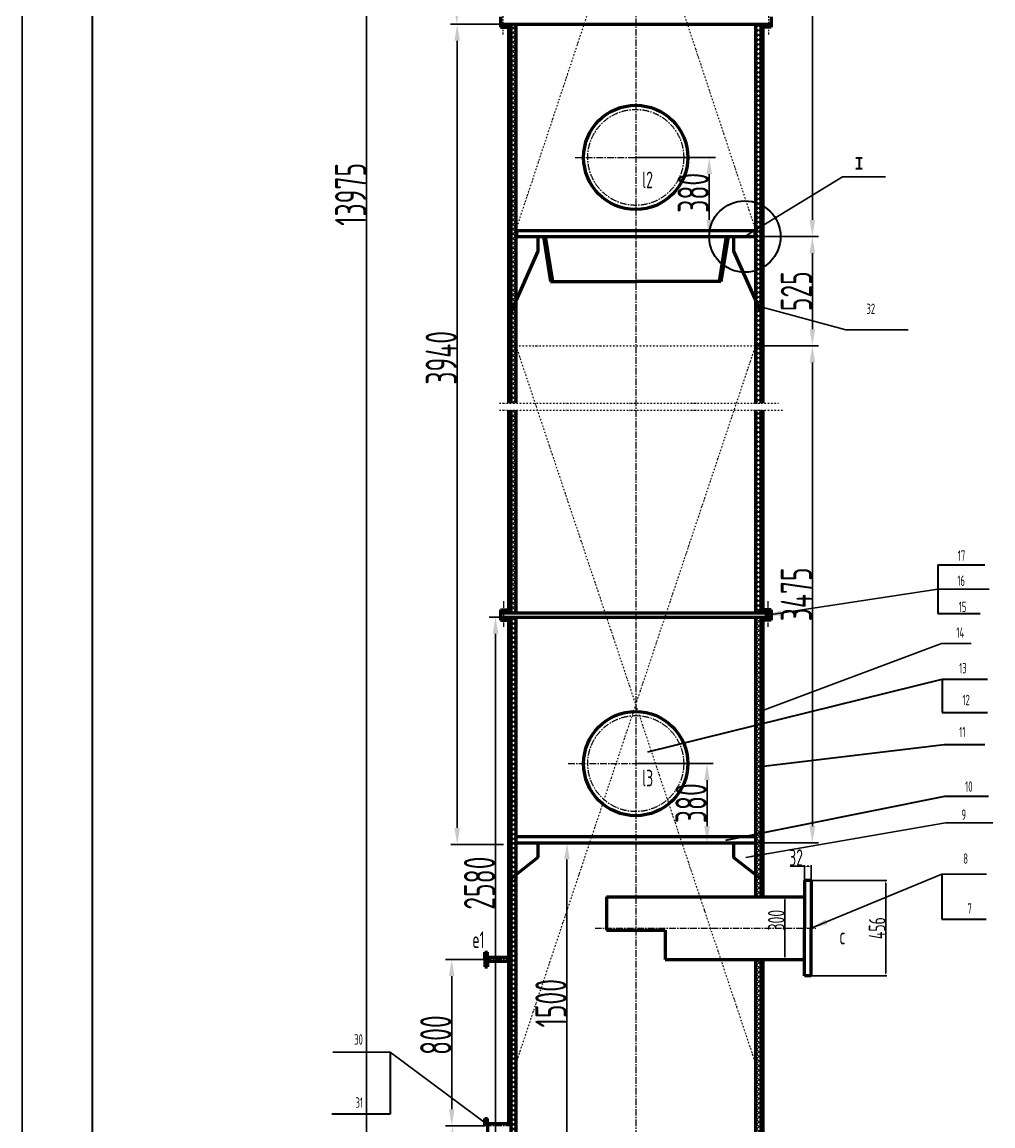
# Model space of a CAD drawing. Header units: millimetres. Extents: x -253 to 11070, y -374 to 15635.
# Drawn here: x -253 to 4404, y 3480 to 8776 of the extents above; entities that cross this region are included whole.
import ezdxf

# ---------------------------------------------------------------- set-up
doc = ezdxf.new("R2010")
doc.units = ezdxf.units.MM
doc.linetypes.add('CENTER', pattern=[50.8, 31.75, -6.35, 6.35, -6.35])
doc.linetypes.add('DIVIDE2', pattern=[15.875, 6.35, -3.175, 0, -3.175, 0, -3.175])
for name, color, linetype, lineweight in [('中心线', 6, 'CENTER', 18), ('剖面线', 3, 'Continuous', 18), ('双点划线', 8, 'DIVIDE2', 18), ('文字', 2, 'Continuous', 25), ('标注', 1, 'Continuous', 30), ('粗实线', 5, 'Continuous', 50)]:
    doc.layers.add(name, color=color, linetype=linetype, lineweight=lineweight)
doc.styles.add('字体150', font='gbenor.shx', dxfattribs={"width": 0.7, "height": 150, "bigfont": 'gbcbig.shx'})
doc.styles.add('字体30', font='gbenor.shx', dxfattribs={"width": 0.7, "height": 30, "bigfont": 'gbcbig.shx'})
doc.styles.add('字体50', font='gbenor.shx', dxfattribs={"width": 0.7, "height": 50, "bigfont": 'gbcbig.shx'})
doc.styles.add('字体80', font='gbenor.shx', dxfattribs={"width": 0.7, "height": 80, "bigfont": 'gbcbig.shx'})
doc.dimstyles.new('基本样式150', dxfattribs={"dimtxt": 150, "dimasz": 80, "dimexe": 30, "dimexo": 0.625, "dimgap": 1.5, "dimtad": 1, "dimdec": 1, "dimdsep": 46, "dimtxsty": '字体150', "dimcen": 20, "dimadec": 0, "dimazin": 0, "dimtfac": 1, "dimtdec": 1, "dimtmove": 0, "dimatfit": 3, "dimfxl": 0, "dimarcsym": 0})
doc.dimstyles.new('基本样式30', dxfattribs={"dimtxt": 30, "dimasz": 8, "dimexe": 4, "dimexo": 0.625, "dimtad": 1, "dimdec": 1, "dimdsep": 46, "dimtxsty": '字体30', "dimcen": 4, "dimadec": 0, "dimazin": 0, "dimtfac": 1, "dimtdec": 1, "dimtmove": 0, "dimatfit": 3, "dimfxl": 0, "dimarcsym": 0})
doc.dimstyles.new('基本样式50', dxfattribs={"dimtxt": 50, "dimasz": 10, "dimexe": 9, "dimexo": 0.625, "dimtad": 1, "dimdec": 1, "dimdsep": 46, "dimtxsty": '字体50', "dimcen": 4, "dimadec": 0, "dimazin": 0, "dimtfac": 1, "dimtdec": 1, "dimtmove": 0, "dimatfit": 3, "dimfxl": 0, "dimarcsym": 0})
doc.dimstyles.new('基本样式80', dxfattribs={"dimtxt": 80, "dimasz": 12, "dimexe": 5, "dimexo": 0, "dimgap": 1.5, "dimtad": 1, "dimdec": 1, "dimdsep": 46, "dimtxsty": '字体80', "dimcen": 10, "dimadec": 0, "dimazin": 0, "dimtfac": 1, "dimtdec": 1, "dimtmove": 0, "dimatfit": 3, "dimfxl": 0, "dimarcsym": 0})
doc.dimstyles.new('省扯样式80', dxfattribs={"dimtxt": 80, "dimasz": 30, "dimexe": 30, "dimexo": 1.5, "dimgap": 1.5, "dimtad": 1, "dimdec": 1, "dimdsep": 46, "dimtxsty": '字体80', "dimblk2": 'NONE', "dimsah": 1, "dimcen": 20, "dimse2": 1, "dimsd2": 1, "dimadec": 0, "dimazin": 0, "dimtfac": 1, "dimtdec": 1, "dimtmove": 0, "dimatfit": 3, "dimfxl": 0, "dimarcsym": 0})
pattern_1 = [(45, (-85352.509, 14409.825), (-11.2253202, 11.2253202), []), (135, (-85352.509, 14409.825), (-11.2253202, -11.2253202), [])]
pattern_2 = [(45, (-85352.509, 14409.825), (-8.9802561, 8.9802561), [])]

# ---------------------------------------------------------------- blocks, each defined once
blk = doc.blocks.new('*D10')
at = {"layer": 'Defpoints', "color": 0}
for p in [(2095.8, 4837.9), (2080.8, 3337.9), (2360.7, 3337.9)]:
    blk.add_point(p, dxfattribs=at)
at = {"layer": '标注', "color": 0, "lineweight": -2}
for p, q in [((2096.4, 4837.9), (2390.7, 4837.9)), ((2360.7, 4757.9), (2360.7, 3417.9)), ((2081.4, 3337.9), (2390.7, 3337.9))]:
    blk.add_line(p, q, dxfattribs=at)
at = {"layer": '标注', "color": 0}
for points in [[(2347.4, 4757.9), (2374.1, 4757.9), (2360.7, 4837.9)], [(2347.4, 3417.9), (2374.1, 3417.9), (2360.7, 3337.9)]]:
    blk.add_solid(points, dxfattribs=at)
at = {"layer": '标注', "color": 0, "insert": (2284.2, 4068.1), "char_height": 150, "attachment_point": 5, "rotation": 90, "style": '字体150'}
blk.add_mtext('1500', dxfattribs=at)
blk = doc.blocks.new('*D14')
at = {"layer": 'Defpoints', "color": 0}
for p in [(2018.2, 5921.2), (2080.8, 5921.2), (2090.8, 3337.9)]:
    blk.add_point(p, dxfattribs=at)
at = {"layer": '标注', "color": 0, "lineweight": -2}
for p, q in [((2080.1, 5921.2), (1988.2, 5921.2)), ((2018.2, 3417.9), (2018.2, 5841.2)), ((2090.1, 3337.9), (1988.2, 3337.9))]:
    blk.add_line(p, q, dxfattribs=at)
at = {"layer": '标注', "color": 0}
for points in [[(2004.8, 5841.2), (2031.5, 5841.2), (2018.2, 5921.2)], [(2004.8, 3417.9), (2031.5, 3417.9), (2018.2, 3337.9)]]:
    blk.add_solid(points, dxfattribs=at)
at = {"layer": '标注', "color": 0, "insert": (1941.7, 4644.4), "char_height": 150, "attachment_point": 5, "rotation": 90, "style": '字体150'}
blk.add_mtext('2580', dxfattribs=at)
blk = doc.blocks.new('*D15')
at = {"layer": 'Defpoints', "color": 0}
for p in [(3265.8, 7221.9), (3538, 7221.9), (3265.8, 4837.9)]:
    blk.add_point(p, dxfattribs=at)
at = {"layer": '标注', "color": 0, "lineweight": -2}
for p, q in [((3266.4, 7221.9), (3568, 7221.9)), ((3538, 4917.9), (3538, 7141.9)), ((3266.4, 4837.9), (3568, 4837.9))]:
    blk.add_line(p, q, dxfattribs=at)
at = {"layer": '标注', "color": 0}
for points in [[(3524.7, 7141.9), (3551.3, 7141.9), (3538, 7221.9)], [(3524.7, 4917.9), (3551.3, 4917.9), (3538, 4837.9)]]:
    blk.add_solid(points, dxfattribs=at)
at = {"layer": '标注', "color": 0, "insert": (3461.5, 6029.9), "char_height": 150, "attachment_point": 5, "rotation": 90, "style": '字体150'}
blk.add_mtext('3475', dxfattribs=at)
blk = doc.blocks.new('*D16')
at = {"layer": 'Defpoints', "color": 0}
for p in [(1834.3, 8765.6), (2053.8, 8765.6), (2056.6, 4829.6)]:
    blk.add_point(p, dxfattribs=at)
at = {"layer": '标注', "color": 0, "lineweight": -2}
for p, q in [((2053.2, 8765.6), (1804.3, 8765.6)), ((1834.3, 4909.6), (1834.3, 8685.6)), ((2055.9, 4829.6), (1804.3, 4829.6))]:
    blk.add_line(p, q, dxfattribs=at)
at = {"layer": '标注', "color": 0}
for points in [[(1820.9, 8685.6), (1847.6, 8685.6), (1834.3, 8765.6)], [(1820.9, 4909.6), (1847.6, 4909.6), (1834.3, 4829.6)]]:
    blk.add_solid(points, dxfattribs=at)
at = {"layer": '标注', "color": 0, "insert": (1757.8, 7164.8), "char_height": 150, "attachment_point": 5, "rotation": 90, "style": '字体150'}
blk.add_mtext('3940', dxfattribs=at)
blk = doc.blocks.new('*D2')
at = {"layer": 'Defpoints', "color": 0}
for p in [(1832.6, 12373.3), (2053.2, 12373.3), (2053.2, 8765.6)]:
    blk.add_point(p, dxfattribs=at)
at = {"layer": '标注', "color": 0, "lineweight": -2}
for p, q in [((2052.5, 12373.3), (1802.6, 12373.3)), ((1832.6, 8845.6), (1832.6, 12293.3)), ((2052.5, 8765.6), (1802.6, 8765.6))]:
    blk.add_line(p, q, dxfattribs=at)
at = {"layer": '标注', "color": 0}
for points in [[(1819.3, 12293.3), (1846, 12293.3), (1832.6, 12373.3)], [(1819.3, 8845.6), (1846, 8845.6), (1832.6, 8765.6)]]:
    blk.add_solid(points, dxfattribs=at)
at = {"layer": '标注', "color": 0, "insert": (1756.1, 10851.4), "char_height": 150, "attachment_point": 5, "rotation": 90, "style": '字体150'}
blk.add_mtext('3600', dxfattribs=at)
blk = doc.blocks.new('*D18')
at = {"layer": 'Defpoints', "color": 0}
for p in [(1957.3, 4278.3), (1808.1, 3479.6), (1957.3, 3479.6)]:
    blk.add_point(p, dxfattribs=at)
at = {"layer": '标注', "color": 0, "lineweight": -2}
for p, q in [((1956.7, 4278.3), (1778.1, 4278.3)), ((1808.1, 4198.3), (1808.1, 3559.6)), ((1956.7, 3479.6), (1778.1, 3479.6))]:
    blk.add_line(p, q, dxfattribs=at)
at = {"layer": '标注', "color": 0}
for points in [[(1794.8, 4198.3), (1821.4, 4198.3), (1808.1, 4278.3)], [(1794.8, 3559.6), (1821.4, 3559.6), (1808.1, 3479.6)]]:
    blk.add_solid(points, dxfattribs=at)
at = {"layer": '标注', "color": 0, "insert": (1731.6, 3915.3), "char_height": 150, "attachment_point": 5, "rotation": 90, "style": '字体150'}
blk.add_mtext('800', dxfattribs=at)
blk = doc.blocks.new('*D19')
at = {"layer": 'Defpoints', "color": 0}
for p in [(1967.4, 3479.6), (1811.2, 2831), (1967.4, 2831)]:
    blk.add_point(p, dxfattribs=at)
at = {"layer": '标注', "color": 0, "lineweight": -2}
for p, q in [((1966.8, 3479.6), (1781.2, 3479.6)), ((1811.2, 3399.6), (1811.2, 2911)), ((1966.8, 2831), (1781.2, 2831))]:
    blk.add_line(p, q, dxfattribs=at)
at = {"layer": '标注', "color": 0}
for points in [[(1797.9, 3399.6), (1824.6, 3399.6), (1811.2, 3479.6)], [(1797.9, 2911), (1824.6, 2911), (1811.2, 2831)]]:
    blk.add_solid(points, dxfattribs=at)
at = {"layer": '标注', "color": 0, "insert": (1734.7, 3160.5), "char_height": 150, "attachment_point": 5, "rotation": 90, "style": '字体150'}
blk.add_mtext('650', dxfattribs=at)
blk = doc.blocks.new('*D22')
at = {"layer": 'Defpoints', "color": 0}
for p in [(3262.8, 7746.3), (3262.8, 7221.9), (3538, 7221.9)]:
    blk.add_point(p, dxfattribs=at)
at = {"layer": '标注', "color": 0, "lineweight": -2}
for p, q in [((3263.4, 7746.3), (3568, 7746.3)), ((3538, 7666.3), (3538, 7301.9)), ((3263.4, 7221.9), (3568, 7221.9))]:
    blk.add_line(p, q, dxfattribs=at)
at = {"layer": '标注', "color": 0}
for points in [[(3524.7, 7666.3), (3551.3, 7666.3), (3538, 7746.3)], [(3524.7, 7301.9), (3551.3, 7301.9), (3538, 7221.9)]]:
    blk.add_solid(points, dxfattribs=at)
at = {"layer": '标注', "color": 0, "insert": (3461.5, 7484.1), "char_height": 150, "attachment_point": 5, "rotation": 90, "style": '字体150'}
blk.add_mtext('525', dxfattribs=at)
blk = doc.blocks.new('*D23')
at = {"layer": 'Defpoints', "color": 0}
for p in [(2687.7, 8126.3), (3043.3, 7746.3), (3262.8, 7746.3)]:
    blk.add_point(p, dxfattribs=at)
at = {"layer": '标注', "color": 0, "lineweight": -2}
for p, q in [((2688.3, 8126.3), (3073.3, 8126.3)), ((3043.3, 8046.3), (3043.3, 7826.3)), ((3262.1, 7746.3), (3013.3, 7746.3))]:
    blk.add_line(p, q, dxfattribs=at)
at = {"layer": '标注', "color": 0}
for points in [[(3029.9, 8046.3), (3056.6, 8046.3), (3043.3, 8126.3)], [(3029.9, 7826.3), (3056.6, 7826.3), (3043.3, 7746.3)]]:
    blk.add_solid(points, dxfattribs=at)
at = {"layer": '标注', "color": 0, "insert": (2966.8, 7956.4), "char_height": 150, "attachment_point": 5, "rotation": 90, "style": '字体150'}
blk.add_mtext('380', dxfattribs=at)
blk = doc.blocks.new('*D24')
at = {"layer": 'Defpoints', "color": 0}
for p in [(2690.8, 5217.9), (2690.8, 4837.9), (3032.6, 4837.9)]:
    blk.add_point(p, dxfattribs=at)
at = {"layer": '标注', "color": 0, "lineweight": -2}
for p, q in [((2691.4, 5217.9), (3062.6, 5217.9)), ((3032.6, 5137.9), (3032.6, 4917.9)), ((2691.4, 4837.9), (3062.6, 4837.9))]:
    blk.add_line(p, q, dxfattribs=at)
at = {"layer": '标注', "color": 0}
for points in [[(3019.3, 5137.9), (3045.9, 5137.9), (3032.6, 5217.9)], [(3019.3, 4917.9), (3045.9, 4917.9), (3032.6, 4837.9)]]:
    blk.add_solid(points, dxfattribs=at)
at = {"layer": '标注', "color": 0, "insert": (2956.1, 5027.9), "char_height": 150, "attachment_point": 5, "rotation": 90, "style": '字体150'}
blk.add_mtext('380', dxfattribs=at)
blk = doc.blocks.new('*D25')
at = {"layer": 'Defpoints', "color": 0}
for p in [(3265.8, 11246.3), (3538, 11246.3), (3262.8, 7746.3)]:
    blk.add_point(p, dxfattribs=at)
at = {"layer": '标注', "color": 0, "lineweight": -2}
for p, q in [((3266.4, 11246.3), (3568, 11246.3)), ((3538, 7826.3), (3538, 11166.3)), ((3263.4, 7746.3), (3568, 7746.3))]:
    blk.add_line(p, q, dxfattribs=at)
at = {"layer": '标注', "color": 0}
for points in [[(3524.7, 11166.3), (3551.3, 11166.3), (3538, 11246.3)], [(3524.7, 7826.3), (3551.3, 7826.3), (3538, 7746.3)]]:
    blk.add_solid(points, dxfattribs=at)
at = {"layer": '标注', "color": 0, "insert": (3461.5, 9496.3), "char_height": 150, "attachment_point": 5, "rotation": 90, "style": '字体150'}
blk.add_mtext('3500', dxfattribs=at)
blk = doc.blocks.new('*D32')
at = {"layer": 'Defpoints', "color": 0}
for p in [(3532.3, 4656.4), (3532.3, 4200.3), (3890.3, 4200.3)]:
    blk.add_point(p, dxfattribs=at)
at = {"layer": '粗实线', "color": 0, "lineweight": -2}
for p, q in [((3532.3, 4656.4), (3895.3, 4656.4)), ((3890.3, 4644.4), (3890.3, 4212.3)), ((3532.3, 4200.3), (3895.3, 4200.3))]:
    blk.add_line(p, q, dxfattribs=at)
at = {"layer": '粗实线', "color": 0}
for points in [[(3888.3, 4644.4), (3892.3, 4644.4), (3890.3, 4656.4)], [(3888.3, 4212.3), (3892.3, 4212.3), (3890.3, 4200.3)]]:
    blk.add_solid(points, dxfattribs=at)
at = {"layer": '粗实线', "color": 0, "insert": (3848.8, 4428.3), "char_height": 80, "attachment_point": 5, "rotation": 90, "style": '字体80'}
blk.add_mtext('456', dxfattribs=at)
blk = doc.blocks.new('*D33')
at = {"layer": 'Defpoints', "color": 0}
for p in [(3500.3, 4725.1), (3500.3, 4656.4), (3532.3, 4656.4)]:
    blk.add_point(p, dxfattribs=at)
at = {"layer": '粗实线', "color": 0, "lineweight": -2}
for p, q in [((3500.3, 4725.1), (3431.2, 4725.1)), ((3500.3, 4656.4), (3500.3, 4730.1)), ((3520.3, 4725.1), (3512.3, 4725.1)), ((3532.3, 4656.4), (3532.3, 4730.1))]:
    blk.add_line(p, q, dxfattribs=at)
at = {"layer": '粗实线', "color": 0}
for points in [[(3512.3, 4727.1), (3512.3, 4723.1), (3500.3, 4725.1)], [(3520.3, 4727.1), (3520.3, 4723.1), (3532.3, 4725.1)]]:
    blk.add_solid(points, dxfattribs=at)
at = {"layer": '粗实线', "color": 0, "insert": (3459.7, 4766.6), "char_height": 80, "attachment_point": 5, "style": '字体80'}
blk.add_mtext('32', dxfattribs=at)
blk = doc.blocks.new('_None')
blk = doc.blocks.new('*D7')
at = {"layer": 'Defpoints', "color": 0}
for p in [(2691.4, 14401.8), (1399.7, 1572.9), (2090.8, 1572.9)]:
    blk.add_point(p, dxfattribs=at)
at = {"layer": '标注', "color": 0, "lineweight": -2}
for p, q in [((2690.8, 14401.8), (1369.7, 14401.8)), ((1399.7, 14321.8), (1399.7, 1652.9)), ((2090.1, 1572.9), (1369.7, 1572.9))]:
    blk.add_line(p, q, dxfattribs=at)
at = {"layer": '标注', "color": 0}
for points in [[(1386.3, 14321.8), (1413, 14321.8), (1399.7, 14401.8)], [(1386.3, 1652.9), (1413, 1652.9), (1399.7, 1572.9)]]:
    blk.add_solid(points, dxfattribs=at)
at = {"layer": '标注', "color": 0, "insert": (1323.2, 7948.9), "char_height": 150, "attachment_point": 5, "rotation": 90, "style": '字体150'}
blk.add_mtext('13975', dxfattribs=at)
blk = doc.blocks.new('*D52')
at = {"layer": 'Defpoints', "color": 0}
for p in [(3500.3, 4578.3), (3406.4, 4278.3), (3500.3, 4278.3)]:
    blk.add_point(p, dxfattribs=at)
at = {"layer": '标注', "color": 0, "lineweight": -2}
for p, q in [((3500.3, 4578.3), (3401.4, 4578.3)), ((3406.4, 4566.3), (3406.4, 4290.3)), ((3500.3, 4278.3), (3401.4, 4278.3))]:
    blk.add_line(p, q, dxfattribs=at)
at = {"layer": '标注', "color": 0}
for points in [[(3404.4, 4566.3), (3408.4, 4566.3), (3406.4, 4578.3)], [(3404.4, 4290.3), (3408.4, 4290.3), (3406.4, 4278.3)]]:
    blk.add_solid(points, dxfattribs=at)
at = {"layer": '标注', "color": 0, "insert": (3364.9, 4466.8), "char_height": 80, "attachment_point": 5, "rotation": 90, "style": '字体80'}
blk.add_mtext('300', dxfattribs=at)

msp = doc.modelspace()

# ---------------------------------------------------------------- hatches: boundary and pattern name
at = {"layer": '剖面线'}
h = msp.add_hatch(dxfattribs=at)
h.set_pattern_fill('ANSI31', color=256, scale=5, angle=90, style=0)
h.set_pattern_definition([(135, (-95211.137, 13318.215), (-11.2253202, -11.2253202), [])])
h.paths.add_polyline_path([(2090.77, 6913.07), (2080.77, 6913.07), (2080.77, 5941.19), (2090.77, 5941.19)])
h.paths.add_polyline_path([(3300.77, 6913.07), (3290.77, 6913.07), (3290.77, 5941.19), (3300.77, 5941.19)])
h.paths.add_polyline_path([(2090.77, 8765.57), (2080.77, 8765.57), (2080.77, 6947.66), (2090.77, 6947.66)])
h.paths.add_polyline_path([(3300.77, 7893.97, 0.0166228), (3290.77, 7899.4), (3290.77, 7593.27, 0.0166228), (3300.77, 7598.7)])
h.paths.add_polyline_path([(3300.77, 8765.57), (3290.77, 8765.57), (3290.77, 7899.4, -0.0166228), (3300.77, 7893.97)])
h.paths.add_polyline_path([(3300.77, 7598.7, -0.0166228), (3290.77, 7593.27), (3290.77, 6947.66), (3300.77, 6947.66)])
h = msp.add_hatch(dxfattribs=at)
h.set_pattern_fill('ANSI37', color=256, scale=5, style=0)
h.set_pattern_definition([(45, (-106907.619, 5727.558), (-11.2253202, 11.2253202), []), (135, (-106907.619, 5727.558), (-11.2253202, -11.2253202), [])])
h.paths.add_polyline_path([(2115.77, 8765.57), (2090.77, 8765.57), (2090.77, 7383.09), (2115.77, 7439.07)])
h.paths.add_polyline_path([(3290.77, 8765.57), (3265.77, 8765.57), (3265.77, 7909.54, -0.0394618), (3290.77, 7899.4)])
h.paths.add_polyline_path([(3290.77, 7899.4, 0.0394618), (3265.77, 7909.54), (3265.77, 7583.13, 0.0394618), (3290.77, 7593.27)])
h.paths.add_polyline_path([(3290.77, 7593.27, -0.0394618), (3265.77, 7583.13), (3265.77, 7439.07), (3290.77, 7383.09)])
h.paths.add_polyline_path([(3290.77, 7383.09), (3265.77, 7439.07), (3265.77, 6947.66), (3290.77, 6947.66)])
h.paths.add_polyline_path([(2115.77, 7439.07), (2090.77, 7383.09), (2090.77, 6947.66), (2115.77, 6947.66)])
h = msp.add_hatch(dxfattribs=at)
h.set_pattern_fill('ANSI37', color=256, scale=5, angle=90, style=0)
h.set_pattern_definition([(135, (-95211.137, 13318.215), (-11.2253202, -11.2253202), []), (225, (-95211.137, 13318.215), (11.2253202, -11.2253202), [])])
h.paths.add_polyline_path([(3290.77, 6913.07), (3265.77, 6913.07), (3265.77, 5941.19), (3290.77, 5941.19)])
h.paths.add_polyline_path([(2115.77, 6913.07), (2090.77, 6913.07), (2090.77, 5941.19), (2115.77, 5941.19)])
h = msp.add_hatch(dxfattribs=at)
h.set_pattern_fill('ANSI31', color=256, scale=4, style=0)
h.set_pattern_definition(pattern_2)
h.paths.add_polyline_path([(2090.77, 4484.99), (2080.77, 4473.07), (2080.77, 4288.35), (2090.77, 4288.35)])
h.paths.add_polyline_path([(2090.77, 4832.25), (2080.77, 4849.79), (2080.77, 4473.07), (2090.77, 4484.99)])
h.paths.add_polyline_path([(2090.77, 5137.58), (2080.77, 5118.21), (2080.77, 4849.79), (2090.77, 4832.25)])
h.paths.add_polyline_path([(2090.77, 5471.67), (2080.77, 5476.78), (2080.77, 5118.21), (2090.77, 5137.58)])
h.paths.add_polyline_path([(2090.77, 5921.19), (2080.77, 5921.19), (2080.77, 5476.78), (2090.77, 5471.67)])
h = msp.add_hatch(dxfattribs=at)
h.set_pattern_fill('ANSI37', color=256, scale=5, style=0)
h.set_pattern_definition(pattern_1)
h.paths.add_polyline_path([(2090.77, 4664.66), (2115.77, 4684.31), (2115.77, 5921.19), (2090.77, 5921.19)])
h = msp.add_hatch(dxfattribs=at)
h.set_pattern_fill('ANSI37', color=256, scale=5, style=0)
h.set_pattern_definition(pattern_1)
h.paths.add_polyline_path([(3290.77, 5921.19), (3265.77, 5921.19), (3265.77, 4684.31), (3290.77, 4664.66)])
h.paths.add_polyline_path([(3290.77, 4664.66), (3265.77, 4684.31), (3265.77, 4578.35), (3290.77, 4578.35)])
h = msp.add_hatch(dxfattribs=at)
h.set_pattern_fill('ANSI31', color=256, scale=4, style=0)
h.set_pattern_definition(pattern_2)
h.paths.add_polyline_path([(3300.77, 4851.79), (3290.77, 4841.79), (3290.77, 4578.35), (3300.77, 4578.35)])
h.paths.add_polyline_path([(3300.77, 5165.29), (3290.77, 5180.79), (3290.77, 4841.79), (3300.77, 4851.79)])
h.paths.add_polyline_path([(3300.77, 5624.5), (3290.77, 5614.5), (3290.77, 5180.79), (3300.77, 5165.29)])
h.paths.add_polyline_path([(3300.77, 5921.19), (3290.77, 5921.19), (3290.77, 5614.5), (3300.77, 5624.5)])
h = msp.add_hatch(dxfattribs=at)
h.set_pattern_fill('ANSI37', color=256, scale=5, style=0)
h.set_pattern_definition(pattern_1)
h.paths.add_polyline_path([(3265.77, 3337.95), (3290.77, 3337.95), (3290.77, 4278.35), (3265.77, 4278.35)])
edge = h.paths.add_edge_path()
edge.add_spline(control_points=[(2730.77, 3093), (2735.56, 3093.14), (2740.35, 3093.29), (2773.93, 3094.56), (2802.55, 3096.51), (2858.81, 3102.11), (2886.45, 3105.75), (2940.18, 3114.64), (2966.27, 3119.89), (3016.34, 3131.89), (3040.33, 3138.63), (3085.69, 3153.47), (3107.07, 3161.55), (3146.76, 3178.88), (3165.07, 3188.11), (3198.23, 3207.51), (3213.07, 3217.66), (3236.22, 3236.36), (3245.25, 3244.79), (3260.87, 3261.88), (3267.46, 3270.54), (3278.2, 3287.93), (3282.35, 3296.67), (3288.23, 3314.1), (3289.98, 3322.81), (3290.7, 3333.65), (3290.77, 3335.8), (3290.77, 3337.95)], knot_values=[1.6368724, 1.6368724, 1.6368724, 1.6368724, 1.6606489, 1.6606489, 1.803887, 1.803887, 1.9471251, 1.9471251, 2.0903632, 2.0903632, 2.2336013, 2.2336013, 2.3768394, 2.3768394, 2.5200775, 2.5200775, 2.6633156, 2.6633156, 2.7759348, 2.7759348, 2.8885541, 2.8885541, 3.0011734, 3.0011734, 3.1137927, 3.1137927, 3.1415927, 3.1415927, 3.1415927, 3.1415927], degree=3, periodic=0)
edge.add_line((3290.77, 3337.95), (3265.77, 3337.95))
edge.add_spline(control_points=[(3265.77, 3337.95), (3265.77, 3335.21), (3265.61, 3332.48), (3264.82, 3325.52), (3263.97, 3321.27), (3261.6, 3313.07), (3260.16, 3309.15), (3256.57, 3301.14), (3254.43, 3297.06), (3249.36, 3288.76), (3246.45, 3284.55), (3238.81, 3274.73), (3233.82, 3269.11), (3222.44, 3257.81), (3216.06, 3252.14), (3202.2, 3241.09), (3194.77, 3235.7), (3176.96, 3223.93), (3166.29, 3217.59), (3140.45, 3203.74), (3124.81, 3196.34), (3091.23, 3182.32), (3073.28, 3175.69), (3035.55, 3163.4), (3015.78, 3157.73), (2974.61, 3147.43), (2953.2, 3142.79), (2903.14, 3133.51), (2874.08, 3129.22), (2814.64, 3122.57), (2784.27, 3120.21), (2746.02, 3118.5), (2738.4, 3118.23), (2730.77, 3118.01)], knot_values=[1.6380387, 1.6380387, 1.6380387, 1.6380387, 1.6856943, 1.6856943, 1.7587064, 1.7587064, 1.8234815, 1.8234815, 1.8882566, 1.8882566, 1.9530318, 1.9530318, 2.0373284, 2.0373284, 2.121625, 2.121625, 2.2028238, 2.2028238, 2.3016387, 2.3016387, 2.4248134, 2.4248134, 2.5479881, 2.5479881, 2.670172, 2.670172, 2.7923559, 2.7923559, 2.9477013, 2.9477013, 3.1030467, 3.1030467, 3.1415927, 3.1415927, 3.1415927, 3.1415927], degree=3, periodic=0)
edge.add_line((2730.77, 3118.01), (2730.77, 3093))
edge = h.paths.add_edge_path()
edge.add_spline(control_points=[(2090.77, 3337.95), (2090.77, 3330.21), (2091.69, 3322.48), (2095.41, 3306.99), (2098.2, 3299.23), (2105.72, 3283.72), (2110.44, 3275.97), (2121.83, 3260.58), (2128.49, 3252.94), (2143.71, 3237.89), (2152.27, 3230.47), (2171.22, 3215.97), (2181.6, 3208.89), (2204.08, 3195.15), (2216.18, 3188.5), (2241.97, 3175.7), (2255.66, 3169.56), (2290.68, 3155.35), (2312.77, 3147.59), (2359.43, 3133.45), (2384, 3127.07), (2435.11, 3115.84), (2461.64, 3110.99), (2516.13, 3102.92), (2544.07, 3099.7), (2598.28, 3095.18), (2624.46, 3093.73), (2650.77, 3093)], knot_values=[0, 0, 0, 0, 0.1001525, 0.1001525, 0.2003051, 0.2003051, 0.3004576, 0.3004576, 0.4006102, 0.4006102, 0.5007627, 0.5007627, 0.6009152, 0.6009152, 0.7010678, 0.7010678, 0.8012203, 0.8012203, 0.9444584, 0.9444584, 1.0876965, 1.0876965, 1.2309346, 1.2309346, 1.3741727, 1.3741727, 1.5047203, 1.5047203, 1.5047203, 1.5047203], degree=3, periodic=0)
edge.add_line((2650.77, 3093), (2650.77, 3118.01))
edge.add_spline(control_points=[(2650.77, 3118.01), (2629.97, 3118.6), (2609.26, 3119.64), (2564.77, 3122.89), (2541.07, 3125.25), (2494.59, 3131.16), (2471.82, 3134.72), (2427.57, 3142.94), (2406.09, 3147.62), (2364.78, 3158), (2344.95, 3163.71), (2312.82, 3174.22), (2300.02, 3178.8), (2275.52, 3188.35), (2263.82, 3193.33), (2241.62, 3203.63), (2231.12, 3208.95), (2211.42, 3219.86), (2202.23, 3225.44), (2185.2, 3236.79), (2177.38, 3242.54), (2164.72, 3252.87), (2159.6, 3257.42), (2150.25, 3266.51), (2146.03, 3271.04), (2138.46, 3280.03), (2135.13, 3284.48), (2129.3, 3293.26), (2126.82, 3297.57), (2122.65, 3306.04), (2120.97, 3310.19), (2118.32, 3318.32), (2117.36, 3322.31), (2116.08, 3330.18), (2115.77, 3334.06), (2115.77, 3337.95)], knot_values=[0, 0, 0, 0, 0.1050402, 0.1050402, 0.2277658, 0.2277658, 0.3504914, 0.3504914, 0.473217, 0.473217, 0.5959426, 0.5959426, 0.6825665, 0.6825665, 0.7691904, 0.7691904, 0.8558143, 0.8558143, 0.9424382, 0.9424382, 1.0290621, 1.0290621, 1.0968466, 1.0968466, 1.1646312, 1.1646312, 1.2324157, 1.2324157, 1.3002003, 1.3002003, 1.3679848, 1.3679848, 1.4357694, 1.4357694, 1.5035539, 1.5035539, 1.5035539, 1.5035539], degree=3, periodic=0)
edge.add_line((2115.77, 3337.95), (2090.77, 3337.95))
h.paths.add_polyline_path([(2115.77, 4288.35), (2115.77, 4684.31), (2090.77, 4664.66), (2090.77, 4288.35), (2090.77, 3337.95), (2115.77, 3337.95)])
h = msp.add_hatch(dxfattribs=at)
h.set_pattern_fill('ANSI31', color=256, scale=5, style=0)
h.set_pattern_definition([(45, (-85352.509, 14409.825), (-11.2253202, 11.2253202), [])])
h.paths.add_polyline_path([(2090.77, 4268.35), (2080.77, 4268.35), (2080.77, 3489.59), (2090.77, 3489.59)])
h.paths.add_polyline_path([(3290.77, 3337.95), (3300.77, 3337.95), (3300.77, 4278.35), (3290.77, 4278.35)])

# ---------------------------------------------------------------- linework, layer by layer
msp.add_line((-253.12, 15635.15), (-253.12, -373.54))
at = {"layer": '中心线'}
for p, q in [((2690.77, 14736.72), (2690.77, 1789.4)), ((2053.78, 8826.92), (2053.78, 8715.66)), ((3327.75, 8826.92), (3327.75, 8715.66)), ((2400.67, 8126.34), (2974.73, 8126.34)), ((2056.56, 5997.23), (2056.56, 5873.46)), ((3324.97, 5997.23), (3324.97, 5873.46)), ((2367.18, 5217.95), (3000.16, 5217.95)), ((2495.35, 4428.35), (3554.77, 4428.35)), ((2099.85, 4278.35), (1957.33, 4278.35)), ((2099.85, 3479.59), (1957.33, 3479.59))]:
    msp.add_line(p, q, dxfattribs=at)
for centre in [(2690.77, 8126.34), (2690.77, 5217.95)]:
    msp.add_circle(centre, 230.13, dxfattribs=at)
at = {"layer": '双点划线'}
for p, q in [((2115.77, 11246.34), (3265.77, 7776.34)), ((2115.77, 7776.34), (3265.77, 11246.34)), ((2115.77, 7221.89), (3265.77, 7221.89)), ((2115.77, 3776.34), (3265.77, 7221.89)), ((2115.77, 7221.89), (3265.77, 3776.34)), ((2037.88, 6947.66), (3375.52, 6947.66)), ((2037.88, 6913.07), (3398.18, 6913.07))]:
    msp.add_line(p, q, dxfattribs=at)
at = {"layer": '标注'}
for p, q in [((83.48, 15500.51), (83.48, -238.9)), ((3746.76, 8124.83), (3777.41, 8124.83)), ((3762.09, 8124.83), (3762.09, 8073.29)), ((3746.76, 8073.29), (3777.41, 8073.29)), ((4139.39, 6172.21), (4139.39, 5938.24)), ((4139.39, 6172.21), (4364.73, 6172.21)), ((4139.39, 5938.24), (4342.64, 5938.24)), ((2749.21, 5273.82), (4160.16, 5623.38)), ((4160.16, 5623.38), (4378.11, 5623.38)), ((4160.16, 5623.38), (4160.16, 5462.93)), ((4160.16, 5462.93), (4378.11, 5462.93)), ((3276.57, 5202.52), (4169.95, 5310.21)), ((4169.95, 5310.21), (4365, 5310.21)), ((3123.25, 4850.69), (4172.97, 5062.28)), ((4172.97, 5062.28), (4382.9, 5062.28)), ((4159.35, 4687.05), (4159.35, 4471.49)), ((4159.35, 4471.49), (4370.94, 4471.49)), ((1512.66, 3833.88), (1512.66, 3536.56)), ((1512.66, 3536.56), (1233.11, 3536.56))]:
    msp.add_line(p, q, dxfattribs=at)
msp.add_circle((3214.15, 7746.34), 171.17, dxfattribs=at)
at = {"layer": '粗实线'}
for p, q in [((2041.37, 8800.57), (2041.37, 8750.57)), ((3340.16, 8800.57), (3340.16, 8750.57)), ((2041.37, 8765.57), (3340.16, 8765.57)), ((2041.37, 8750.57), (2080.77, 8750.57)), ((2080.77, 8765.57), (2080.77, 6947.66)), ((2090.77, 8765.57), (2090.77, 6947.66)), ((2115.77, 8765.57), (2115.77, 6947.66)), ((3265.77, 8765.57), (3265.77, 6947.66)), ((3290.77, 8765.57), (3290.77, 6947.66)), ((3300.77, 8765.57), (3300.77, 6947.66)), ((3340.16, 8750.57), (3300.77, 8750.57)), ((2118.77, 7776.34), (3265.77, 7776.34)), ((2118.77, 7776.34), (2118.77, 7746.34)), ((2118.77, 7746.34), (3262.77, 7746.34)), ((2221.44, 7746.34), (2221.44, 7675.73)), ((2248.17, 7746.34), (2282.55, 7530.18)), ((2256.27, 7746.34), (2290.65, 7530.18)), ((3125.27, 7746.34), (3090.89, 7530.18)), ((3133.37, 7746.34), (3098.99, 7530.18)), ((3160.1, 7746.34), (3160.1, 7675.73)), ((3262.77, 7776.34), (3262.77, 7746.34)), ((2221.44, 7675.73), (2090.77, 7383.09)), ((3160.1, 7675.73), (3290.77, 7383.09)), ((2282.55, 7530.18), (2690.77, 7530.18)), ((3098.99, 7530.18), (2690.77, 7530.18)), ((2080.77, 6913.07), (2080.77, 5941.19)), ((2090.77, 6913.07), (2090.77, 5941.19)), ((2115.77, 6913.07), (2115.77, 5941.19)), ((3265.77, 6913.07), (3265.77, 5941.19)), ((3290.77, 6913.07), (3290.77, 5941.19)), ((3300.77, 6913.07), (3300.77, 5941.19)), ((2041.37, 5956.19), (2080.77, 5956.19)), ((2041.37, 5956.19), (2041.37, 5906.19)), ((2041.37, 5941.19), (3340.16, 5941.19)), ((3340.16, 5956.19), (3300.77, 5956.19)), ((3340.16, 5956.19), (3340.16, 5906.19)), ((2041.37, 5921.19), (3340.16, 5921.19)), ((2041.37, 5906.19), (2080.77, 5906.19)), ((2080.77, 5921.19), (2080.77, 4288.35)), ((2090.77, 5921.19), (2090.77, 4288.35)), ((2115.77, 5921.19), (2115.77, 4288.35)), ((3265.77, 5921.19), (3265.77, 4578.35)), ((3290.77, 5921.19), (3290.77, 4578.35)), ((3300.77, 5921.19), (3300.77, 4578.35)), ((3340.16, 5906.19), (3300.77, 5906.19)), ((2115.77, 4867.95), (3265.77, 4867.95)), ((2115.77, 4837.95), (3265.77, 4837.95)), ((2221.44, 4837.95), (2221.44, 4767.34)), ((3160.1, 4837.95), (3160.1, 4767.34)), ((2221.44, 4767.34), (2090.77, 4664.66)), ((3290.77, 4664.66), (3160.1, 4767.34)), ((3500.3, 4656.37), (3500.3, 4428.35)), ((3532.3, 4656.37), (3500.3, 4656.37)), ((3532.3, 4656.37), (3532.3, 4428.35)), ((2549.94, 4578.35), (3500.3, 4578.35)), ((2549.94, 4578.35), (2549.94, 4418.35)), ((2549.94, 4578.35), (3500.3, 4578.35)), ((2549.94, 4578.35), (2549.94, 4418.35)), ((2549.94, 4418.35), (2831.59, 4418.35)), ((2549.94, 4418.35), (2831.59, 4418.35)), ((2831.59, 4418.35), (2831.59, 4278.35)), ((2831.59, 4418.35), (2831.59, 4278.35)), ((3500.3, 4200.33), (3500.3, 4428.35)), ((3500.3, 4200.33), (3500.3, 4428.35)), ((3500.3, 4200.33), (3500.3, 4428.35)), ((3500.3, 4200.33), (3500.3, 4428.35)), ((3532.3, 4200.33), (3532.3, 4428.35)), ((3532.3, 4200.33), (3532.3, 4428.35)), ((1967.39, 4278.35), (1967.39, 4313.35)), ((1967.39, 4313.35), (1979.39, 4313.35)), ((1979.39, 4278.35), (1979.39, 4313.35)), ((1967.39, 4278.35), (1967.39, 4243.34)), ((1967.39, 4243.34), (1979.39, 4243.34)), ((2090.77, 4288.35), (1979.39, 4288.35)), ((1979.39, 4278.35), (1979.39, 4243.34)), ((2090.77, 4268.35), (1979.39, 4268.35)), ((2080.77, 4268.35), (2080.77, 3489.59)), ((2090.77, 4288.35), (2090.77, 3337.95)), ((2115.77, 4288.35), (2115.77, 3337.95)), ((2831.59, 4278.35), (3500.3, 4278.35)), ((2831.59, 4278.35), (3500.3, 4278.35)), ((3265.77, 4278.35), (3265.77, 3337.95)), ((3290.77, 4278.35), (3290.77, 3337.95)), ((3300.77, 4278.35), (3300.77, 2871.01)), ((3532.3, 4200.33), (3500.3, 4200.33)), ((3532.3, 4200.33), (3500.3, 4200.33)), ((1967.39, 3479.59), (1967.39, 3514.6)), ((1967.39, 3514.6), (1979.39, 3514.6)), ((1979.39, 3479.59), (1979.39, 3514.6)), ((2090.77, 3489.59), (1979.39, 3489.59)), ((1979.39, 3479.59), (1979.39, 3444.59))]:
    msp.add_line(p, q, dxfattribs=at)
for centre in [(2690.77, 8126.34), (2690.77, 5217.95)]:
    msp.add_circle(centre, 250, dxfattribs=at)

# ---------------------------------------------------------------- texts
at = {"layer": '文字', "width": 0.7}
for s, height, style, p in [('l2', 80, '字体80', (2721.9, 7978.67)), ('32 ', 50, '字体50', (3797.5, 7374.99)), ('17', 50, '字体50', (4235.82, 6191.32)), ('16', 50, '字体50', (4233.62, 6070.5)), ('15', 50, '字体50', (4240.21, 5945.29)), ('14 ', 50, '字体50', (4228.72, 5821.65)), ('13 ', 50, '字体50', (4242.41, 5650.93)), ('12', 50, '字体50', (4257.78, 5498.22)), ('11', 50, '字体50', (4242.39, 5344.45)), ('l3', 80, '字体80', (2721.9, 5108.35)), ('10', 50, '字体50', (4270.97, 5083.04)), ('9', 50, '字体50', (4253.29, 4947.86)), ('8', 50, '字体50', (4262.08, 4736.97)), ('7', 50, '字体50', (4281.87, 4497.53)), ('e1', 80, '字体80', (1906.72, 4332.82)), ('c', 80, '字体80', (3667.89, 4350.47)), ('30', 50, '字体50', (1340.32, 3869.52)), ('31', 50, '字体50', (1346.51, 3566.33))]:
    msp.add_text(s, height=height, dxfattribs=dict(at, style=style)).set_placement(p)

# ---------------------------------------------------------------- dimensions: what is measured, and where the dimension line sits
at = {"layer": '标注'}
for base, p1, p2, text, picture, middle in [((1399.68, 1572.95), (2691.39, 14401.83), (2090.77, 1572.95), '13975', '*D7', (1399.68, 7948.94)), ((1832.65, 12373.3), (2053.16, 8765.57), (2053.16, 12373.3), '3600', '*D2', (1832.65, 10851.44)), ((1834.28, 8765.57), (2056.56, 4829.58), (2053.78, 8765.57), '3940', '*D16', (1834.28, 7164.8)), ((2018.16, 5921.19), (2090.77, 3337.95), (2080.77, 5921.19), '2580', '*D14', (2018.16, 4644.38)), ((1808.09, 3479.59), (1957.33, 4278.35), (1957.33, 3479.59), '800', '*D18', (1808.09, 3915.25)), ((1811.23, 2831.01), (1967.39, 3479.59), (1967.39, 2831.01), '650', '*D19', (1811.23, 3160.54))]:
    dim = msp.add_linear_dim(base=base, p1=p1, p2=p2, angle=90, text=text, dimstyle='基本样式150', dxfattribs=at)
    dim.commit()
    dim.dimension.update_dxf_attribs({"geometry": picture, "text_midpoint": middle, "dimtype": 160})
for base, p1, p2, picture, middle in [((3537.99, 11246.34), (3262.77, 7746.34), (3265.77, 11246.34), '*D25', (3461.49, 9496.34)), ((3032.6, 4837.95), (2690.77, 5217.95), (2690.77, 4837.95), '*D24', (2956.1, 5027.95))]:
    dim = msp.add_linear_dim(base=base, p1=p1, p2=p2, angle=90, dimstyle='基本样式150', dxfattribs=at)
    dim.commit()
    dim.dimension.update_dxf_attribs({"geometry": picture, "text_midpoint": middle})
for base, p1, p2, dimstyle, picture, middle in [((3043.28, 7746.34), (2687.7, 8126.34), (3262.77, 7746.34), '基本样式150', '*D23', (3043.28, 7956.44)), ((2360.74, 3337.95), (2095.77, 4837.95), (2080.77, 3337.95), '基本样式150', '*D10', (2360.74, 4068.09)), ((3406.42, 4278.35), (3500.3, 4578.35), (3500.3, 4278.35), '基本样式80', '*D52', (3406.42, 4466.78))]:
    dim = msp.add_linear_dim(base=base, p1=p1, p2=p2, angle=90, dimstyle=dimstyle, dxfattribs=at)
    dim.commit()
    dim.dimension.update_dxf_attribs({"geometry": picture, "text_midpoint": middle, "dimtype": 160})
for p1, p2, text, picture, middle in [((3262.77, 7746.34), (3262.77, 7221.89), '525', '*D22', (3461.49, 7484.11)), ((3265.77, 4837.95), (3265.77, 7221.89), '3475', '*D15', (3461.49, 6029.92))]:
    dim = msp.add_linear_dim(base=(3537.99, 7221.89), p1=p1, p2=p2, angle=90, text=text, dimstyle='基本样式150', dxfattribs=at)
    dim.commit()
    dim.dimension.update_dxf_attribs({"geometry": picture, "text_midpoint": middle})
at = {"layer": '粗实线'}
dim = msp.add_linear_dim(base=(3500.3, 4725.11), p1=(3532.3, 4656.37), p2=(3500.3, 4656.37), dimstyle='基本样式80', dxfattribs=at)
dim.commit()
dim.dimension.update_dxf_attribs({"geometry": '*D33', "text_midpoint": (3459.73, 4766.61)})
dim = msp.add_linear_dim(base=(3890.31, 4200.33), p1=(3532.3, 4656.37), p2=(3532.3, 4200.33), angle=90, dimstyle='基本样式80', dxfattribs=at)
dim.commit()
dim.dimension.update_dxf_attribs({"geometry": '*D32', "text_midpoint": (3848.81, 4428.35)})

# ---------------------------------------------------------------- leaders
at = {"layer": '标注'}
for points, dimstyle, override in [([(3214.15, 7746.34), (3682.34, 8032.9), (3889.38, 8032.9)], '省扯样式80', {"dimgap": 1.5, "dimtad": 0}), ([(3296.42, 7407.51), (3698.77, 7299.7), (3997.29, 7299.7)], '基本样式30', {"dimgap": 0.625, "dimtad": 0}), ([(3309.81, 5928.43), (4139.39, 6055.22), (4386.82, 6055.22)], '基本样式150', {"dimgap": 1.5, "dimtad": 0}), ([(3295.32, 5471.51), (4157.06, 5793.49), (4300.39, 5793.49)], '基本样式50', {"dimgap": 0.625, "dimtad": 0}), ([(3218.68, 4767.83), (4175.94, 4933.69), (4404.13, 4933.69)], '基本样式150', {"dimgap": 1.5, "dimtad": 0}), ([(3532.3, 4428.35), (4159.35, 4687.05), (4373.02, 4687.05)], '基本样式150', {"dimgap": 1.5, "dimtad": 0}), ([(1988.26, 3479.59), (1512.66, 3833.88), (1237.62, 3833.88)], '基本样式50', {"dimgap": 0.625, "dimtad": 0})]:
    msp.add_leader(points, dimstyle=dimstyle, override=override, dxfattribs=at)

doc.saveas('drawing.dxf')
